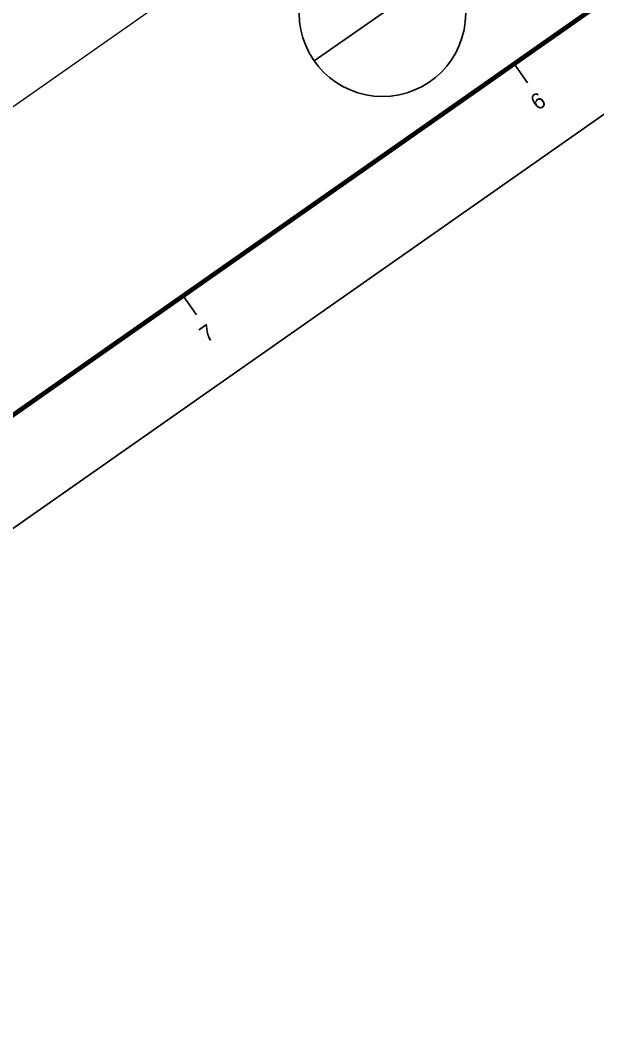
# Model space of a CAD drawing. Header units: millimetres. Extents: x 152904052 to 153933663, y 538271515 to 539240469.
# Drawn here: x 153397407 to 153522183, y 538271515 to 538487120 of the extents above; entities that cross this region are included whole.
import ezdxf

# ---------------------------------------------------------------- set-up
doc = ezdxf.new("R2010")
doc.units = ezdxf.units.MM
doc.linetypes.add('DASHED', pattern=[19.05, 12.7, -6.35])
for name, color, linetype in [('BORD', 7, 'Continuous'), ('e-wire', 4, 'Continuous'), ('TEXT', 7, 'Continuous'), ('ZONE', 1, 'DASHED')]:
    doc.layers.add(name, color=color, linetype=linetype)
doc.styles.add('굴림', font='Gulim.ttf')

# ---------------------------------------------------------------- blocks, each defined once
blk = doc.blocks.new('SHEET')
at = {"layer": 'e-wire', "color": 1, "true_color": 0xff0000}
blk.add_lwpolyline([(0, 0), (841, 0), (841, -594), (0, -594)], close=True, dxfattribs=at)

msp = doc.modelspace()

# ---------------------------------------------------------------- linework, layer by layer
at = {"layer": 'BORD'}
for p, q in [((153504255.7, 538477633.7), (153507123.6, 538473538)), ((153432686.5, 538427520.4), (153435554.4, 538423424.7))]:
    msp.add_line(p, q, dxfattribs=at)
msp.add_lwpolyline([(153244756.3, 538271514.8), (153933663.1, 538753892.5), (153592958.7, 539240468.9), (152904051.9, 538758091.1)], close=True, dxfattribs=at)
at = {"layer": 'BORD', "const_width": 1000}
msp.add_lwpolyline([(153253763.5, 538302237.2), (152936002.2, 538756047.4), (153588047.2, 539212614.3), (153905808.6, 538758804)], close=True, dxfattribs=at)
at = {"layer": 'TEXT', "linetype": 'Continuous', "lineweight": -3}
msp.add_line((153461042.7, 538478256.4), (153546638.2, 538538191), dxfattribs=at)
msp.add_circle((153475787.5, 538488580.8), 18000, dxfattribs=at)
at = {"layer": 'ZONE', "linetype": 'Continuous', "lineweight": -3, "const_width": 300, "flags": 128}
msp.add_lwpolyline([(153735877.4, 538706412.6), (153236194.6, 538356530.9), (152963745.8, 538745628.2), (153463428.6, 539095509.8)], close=True, dxfattribs=at)

# ---------------------------------------------------------------- block references
at = {"color": 1, "xscale": 999.9999992168825, "yscale": 999.9999992168825, "zscale": 999.9999992168825, "rotation": 35.00000001815084}
msp.add_blockref('SHEET', (152904051.9, 538758091.1), dxfattribs=at)

# ---------------------------------------------------------------- texts
at = {"layer": 'BORD', "style": '굴림'}
for s, p in [('6', (153509370.9, 538467430.8)), ('7', (153437801.7, 538417317.5))]:
    msp.add_text(s, height=3500, rotation=34.999999, dxfattribs=at).set_placement(p)

doc.saveas('drawing.dxf')
